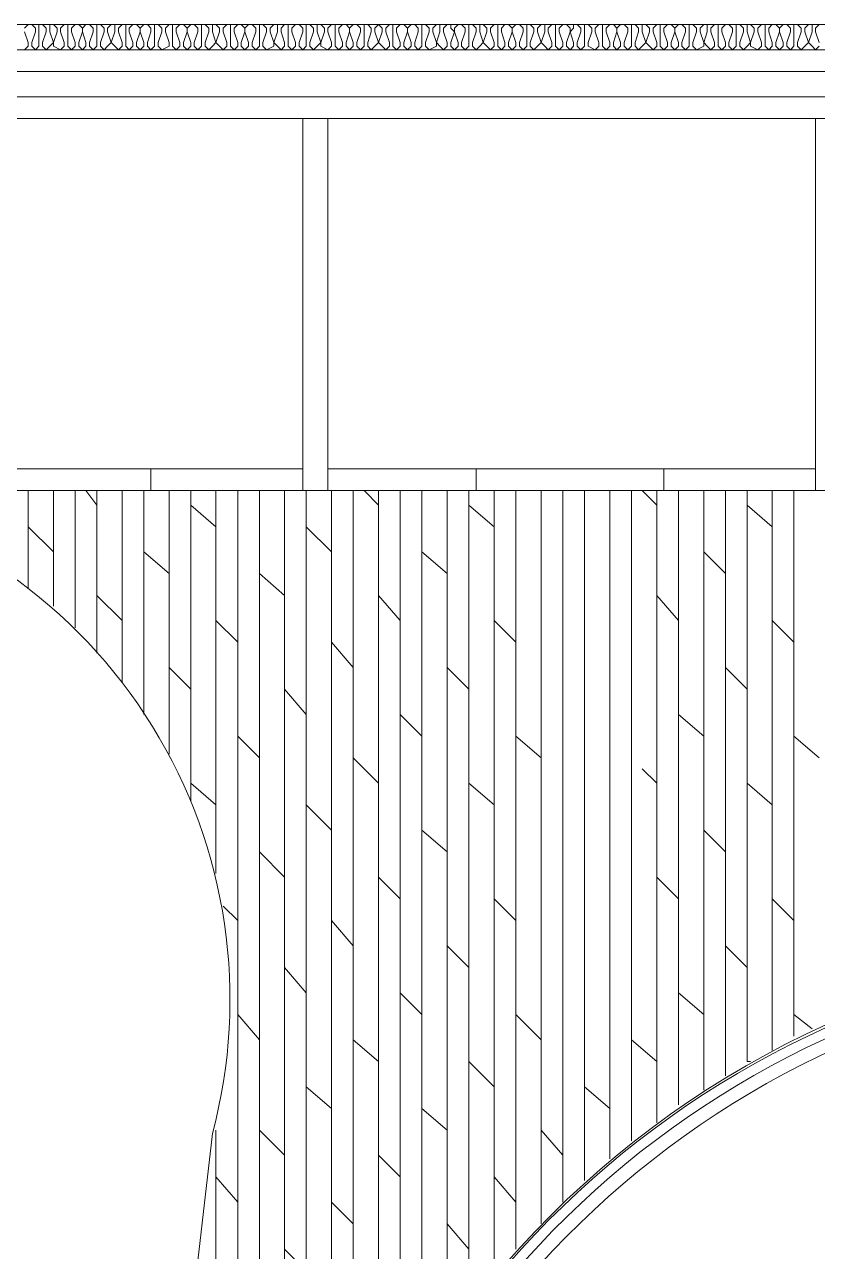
# Model space of a CAD drawing. Header units: millimetres. Extents: x -4020 to 126975, y -1911 to 106713.
# Drawn here: x 66341 to 69754, y 82656 to 87935 of the extents above; entities that cross this region are included whole.
import ezdxf

# ---------------------------------------------------------------- set-up
doc = ezdxf.new("R2010")
doc.units = ezdxf.units.MM
doc.layers.add('PDF_형상', color=7, linetype='Continuous')

msp = doc.modelspace()

# ---------------------------------------------------------------- linework, layer by layer
at = {"layer": 'PDF_형상', "lineweight": 5}
for points in [[(62237.7, 86535.8), (62237.7, 87934.8), (72295.1, 87934.8), (72295.1, 87623.9), (73538.7, 87623.9), (73538.7, 87934.8), (81140, 87934.8), (81140, 86597.9)], [(69761.3, 87841.5), (69745.7, 87826), (69730.2, 87841.5), (69714.7, 87857.1), (69730.2, 87903.7), (69730.2, 87919.2), (69730.2, 87934.8), (69714.7, 87934.8), (69699.1, 87919.2), (69699.1, 87903.7), (69714.7, 87857.1), (69699.1, 87841.5), (69683.6, 87826), (69668, 87841.5), (69668, 87857.1), (69683.6, 87903.7), (69683.6, 87919.2), (69668, 87934.8), (69652.5, 87934.8), (69652.5, 87919.2), (69652.5, 87903.7), (69652.5, 87857.1), (69652.5, 87841.5), (69636.9, 87826), (69621.4, 87841.5), (69621.4, 87857.1), (69636.9, 87903.7), (69636.9, 87919.2), (69621.4, 87934.8), (69605.8, 87934.8), (69590.3, 87919.2), (69590.3, 87903.7), (69590.3, 87919.2), (69574.8, 87934.8), (69559.2, 87934.8), (69543.7, 87919.2), (69543.7, 87903.7), (69559.2, 87857.1), (69559.2, 87841.5), (69543.7, 87826), (69528.1, 87841.5), (69528.1, 87857.1), (69528.1, 87903.7), (69528.1, 87919.2), (69528.1, 87934.8), (69512.6, 87934.8), (69497, 87919.2), (69497, 87903.7), (69512.6, 87857.1), (69512.6, 87841.5), (69497, 87826), (69465.9, 87841.5), (69465.9, 87857.1), (69481.5, 87903.7), (69481.5, 87919.2), (69465.9, 87934.8), (69450.4, 87934.8), (69450.4, 87919.2), (69450.4, 87903.7), (69465.9, 87857.1), (69450.4, 87841.5), (69434.9, 87826), (69419.3, 87841.5), (69419.3, 87857.1), (69434.9, 87903.7), (69434.9, 87919.2), (69419.3, 87934.8), (69403.8, 87934.8), (69403.8, 87919.2), (69403.8, 87903.7), (69403.8, 87857.1), (69403.8, 87841.5), (69388.2, 87826), (69372.7, 87841.5), (69372.7, 87857.1), (69388.2, 87903.7), (69388.2, 87919.2), (69372.7, 87934.8), (69357.1, 87934.8), (69341.6, 87919.2), (69341.6, 87903.7), (69357.1, 87857.1), (69357.1, 87841.5), (69341.6, 87826), (69326, 87841.5), (69326, 87857.1), (69326, 87903.7), (69326, 87919.2), (69326, 87934.8), (69310.5, 87934.8), (69295, 87919.2), (69295, 87903.7), (69310.5, 87857.1), (69310.5, 87841.5), (69295, 87826), (69279.4, 87841.5), (69263.9, 87857.1), (69279.4, 87903.7), (69279.4, 87919.2), (69279.4, 87934.8), (69263.9, 87934.8), (69248.3, 87919.2), (69248.3, 87903.7), (69263.9, 87857.1), (69263.9, 87841.5), (69232.8, 87826), (69217.2, 87841.5), (69217.2, 87857.1), (69232.8, 87903.7), (69232.8, 87919.2), (69217.2, 87934.8), (69201.7, 87934.8), (69201.7, 87919.2), (69201.7, 87903.7), (69201.7, 87857.1), (69201.7, 87841.5), (69186.1, 87826), (69170.6, 87841.5), (69170.6, 87857.1), (69186.1, 87903.7), (69186.1, 87919.2), (69170.6, 87934.8), (69155, 87934.8), (69139.5, 87919.2), (69139.5, 87903.7), (69139.5, 87919.2), (69124, 87934.8), (69108.4, 87934.8), (69092.9, 87919.2), (69092.9, 87903.7), (69108.4, 87857.1), (69108.4, 87841.5), (69092.9, 87826), (69077.3, 87841.5), (69077.3, 87857.1), (69077.3, 87903.7), (69077.3, 87919.2), (69077.3, 87934.8), (69061.8, 87934.8), (69046.2, 87919.2), (69046.2, 87903.7), (69061.8, 87857.1), (69061.8, 87841.5), (69046.2, 87826), (69030.7, 87841.5), (69015.2, 87857.1), (69030.7, 87903.7), (69030.7, 87919.2), (69015.2, 87934.8), (68999.6, 87934.8), (68999.6, 87919.2), (68999.6, 87903.7), (69015.2, 87857.1), (68999.6, 87841.5), (68984.1, 87826), (68968.5, 87841.5), (68968.5, 87857.1), (68984.1, 87903.7), (68984.1, 87919.2), (68968.5, 87934.8), (68953, 87934.8), (68953, 87919.2), (68953, 87903.7), (68953, 87857.1), (68953, 87841.5), (68937.4, 87826), (68921.9, 87841.5), (68921.9, 87857.1), (68937.4, 87903.7), (68937.4, 87919.2), (68921.9, 87934.8), (68906.3, 87934.8), (68890.8, 87919.2), (68890.8, 87903.7), (68890.8, 87919.2), (68875.2, 87934.8), (68859.7, 87934.8), (68844.2, 87919.2), (68844.2, 87903.7), (68859.7, 87857.1), (68859.7, 87841.5), (68844.2, 87826), (68828.6, 87841.5), (68828.6, 87857.1), (68828.6, 87903.7), (68828.6, 87919.2), (68828.6, 87934.8), (68813.1, 87934.8), (68797.5, 87919.2), (68797.5, 87903.7), (68813.1, 87857.1), (68813.1, 87841.5), (68797.5, 87826), (68766.4, 87841.5), (68766.4, 87857.1), (68782, 87903.7), (68782, 87919.2), (68766.4, 87934.8), (68750.9, 87934.8), (68750.9, 87919.2), (68750.9, 87903.7), (68750.9, 87857.1), (68750.9, 87841.5), (68735.3, 87826), (68719.8, 87841.5), (68719.8, 87857.1), (68735.3, 87903.7), (68735.3, 87919.2), (68719.8, 87934.8), (68704.3, 87934.8), (68704.3, 87919.2), (68688.7, 87903.7), (68688.7, 87919.2), (68673.2, 87934.8), (68657.6, 87934.8), (68642.1, 87919.2), (68642.1, 87903.7), (68657.6, 87857.1), (68657.6, 87841.5), (68642.1, 87826), (68626.5, 87841.5), (68626.5, 87857.1), (68626.5, 87903.7), (68626.5, 87919.2), (68626.5, 87934.8), (68611, 87934.8), (68595.4, 87919.2), (68595.4, 87903.7), (68611, 87857.1), (68611, 87841.5), (68595.4, 87826), (68579.9, 87841.5), (68564.4, 87857.1), (68579.9, 87903.7), (68579.9, 87919.2), (68579.9, 87934.8), (68564.4, 87934.8), (68548.8, 87919.2), (68548.8, 87903.7), (68564.4, 87857.1), (68548.8, 87841.5), (68533.3, 87826), (68517.7, 87841.5), (68517.7, 87857.1), (68533.3, 87903.7), (68533.3, 87919.2), (68517.7, 87934.8), (68502.2, 87934.8), (68502.2, 87919.2), (68502.2, 87903.7), (68502.2, 87857.1), (68502.2, 87841.5), (68486.6, 87826), (68471.1, 87841.5), (68471.1, 87857.1), (68486.6, 87903.7), (68486.6, 87919.2), (68471.1, 87934.8), (68455.5, 87934.8), (68440, 87919.2), (68440, 87903.7), (68440, 87919.2), (68424.4, 87934.8), (68408.9, 87934.8), (68393.4, 87919.2), (68393.4, 87903.7), (68408.9, 87857.1), (68408.9, 87841.5), (68393.4, 87826), (68377.8, 87841.5), (68377.8, 87857.1), (68377.8, 87903.7), (68377.8, 87919.2), (68377.8, 87934.8), (68362.3, 87934.8), (68346.7, 87919.2), (68346.7, 87903.7), (68362.3, 87857.1), (68362.3, 87841.5), (68346.7, 87826), (68331.2, 87841.5), (68315.6, 87857.1), (68331.2, 87903.7), (68331.2, 87919.2), (68315.6, 87934.8), (68300.1, 87934.8), (68300.1, 87919.2), (68300.1, 87903.7), (68315.6, 87857.1), (68300.1, 87841.5), (68284.6, 87826), (68269, 87841.5), (68269, 87857.1), (68284.6, 87903.7), (68284.6, 87919.2), (68269, 87934.8), (68253.5, 87934.8), (68253.5, 87919.2), (68253.5, 87903.7), (68253.5, 87857.1), (68253.5, 87841.5), (68237.9, 87826), (68222.4, 87841.5), (68222.4, 87857.1), (68237.9, 87903.7), (68237.9, 87919.2), (68222.4, 87934.8), (68206.8, 87934.8), (68191.3, 87919.2), (68191.3, 87903.7), (68175.7, 87919.2), (68175.7, 87934.8), (68160.2, 87934.8), (68144.6, 87919.2), (68144.6, 87903.7), (68160.2, 87857.1), (68160.2, 87841.5), (68144.6, 87826), (68129.1, 87841.5), (68113.6, 87857.1), (68129.1, 87903.7), (68129.1, 87919.2), (68129.1, 87934.8), (68113.6, 87934.8), (68098, 87919.2), (68098, 87903.7), (68113.6, 87857.1), (68113.6, 87841.5), (68082.5, 87826), (68066.9, 87841.5), (68066.9, 87857.1), (68082.5, 87903.7), (68082.5, 87919.2), (68066.9, 87934.8), (68051.4, 87934.8), (68051.4, 87919.2), (68051.4, 87903.7), (68051.4, 87857.1), (68051.4, 87841.5), (68035.8, 87826), (68020.3, 87841.5), (68020.3, 87857.1), (68035.8, 87903.7), (68035.8, 87919.2), (68020.3, 87934.8), (68004.7, 87934.8), (67989.2, 87919.2), (67989.2, 87903.7), (67989.2, 87919.2), (67973.7, 87934.8), (67958.1, 87934.8), (67942.6, 87919.2), (67942.6, 87903.7), (67958.1, 87857.1), (67958.1, 87841.5), (67942.6, 87826), (67927, 87841.5), (67927, 87857.1), (67927, 87903.7), (67927, 87919.2), (67927, 87934.8), (67911.5, 87934.8), (67895.9, 87919.2), (67895.9, 87903.7), (67911.5, 87857.1), (67911.5, 87841.5), (67895.9, 87826), (67880.4, 87841.5), (67864.8, 87857.1), (67880.4, 87903.7), (67880.4, 87919.2), (67864.8, 87934.8), (67849.3, 87919.2), (67849.3, 87903.7), (67864.8, 87857.1), (67849.3, 87841.5), (67833.7, 87826), (67818.2, 87841.5), (67818.2, 87857.1), (67833.7, 87903.7), (67833.7, 87919.2), (67818.2, 87934.8), (67802.7, 87934.8), (67802.7, 87919.2), (67802.7, 87903.7), (67802.7, 87857.1), (67802.7, 87841.5), (67787.1, 87826), (67771.6, 87841.5), (67771.6, 87857.1), (67787.1, 87903.7), (67787.1, 87919.2), (67771.6, 87934.8), (67756, 87934.8), (67740.5, 87919.2), (67740.5, 87903.7), (67740.5, 87919.2), (67724.9, 87934.8), (67709.4, 87934.8), (67693.9, 87919.2), (67693.9, 87903.7), (67709.4, 87857.1), (67709.4, 87841.5), (67693.9, 87826), (67678.3, 87841.5), (67678.3, 87857.1), (67678.3, 87903.7), (67678.3, 87919.2), (67678.3, 87934.8), (67662.8, 87934.8), (67647.2, 87919.2), (67647.2, 87903.7), (67662.8, 87857.1), (67662.8, 87841.5), (67647.2, 87826), (67616.1, 87841.5), (67616.1, 87857.1), (67631.7, 87903.7), (67631.7, 87919.2), (67616.1, 87934.8), (67600.6, 87934.8), (67600.6, 87919.2), (67600.6, 87903.7), (67616.1, 87857.1), (67600.6, 87841.5), (67585, 87826), (67569.5, 87841.5), (67569.5, 87857.1), (67585, 87903.7), (67585, 87919.2), (67569.5, 87934.8), (67553.9, 87934.8), (67553.9, 87919.2), (67553.9, 87903.7), (67553.9, 87857.1), (67553.9, 87841.5), (67538.4, 87826), (67522.9, 87841.5), (67522.9, 87857.1), (67538.4, 87903.7), (67538.4, 87919.2), (67522.9, 87934.8), (67507.3, 87934.8), (67491.8, 87919.2), (67491.8, 87903.7), (67507.3, 87857.1), (67507.3, 87841.5), (67491.8, 87826), (67476.2, 87841.5), (67476.2, 87857.1), (67476.2, 87903.7), (67476.2, 87919.2), (67476.2, 87934.8), (67460.7, 87934.8), (67445.1, 87919.2), (67445.1, 87903.7), (67460.7, 87857.1), (67460.7, 87841.5), (67445.1, 87826), (67429.6, 87841.5), (67414, 87857.1), (67429.6, 87903.7), (67429.6, 87919.2), (67429.6, 87934.8), (67414, 87934.8), (67398.5, 87919.2), (67398.5, 87903.7), (67414, 87857.1), (67414, 87841.5), (67383, 87826), (67367.4, 87841.5), (67367.4, 87857.1), (67383, 87903.7), (67383, 87919.2), (67367.4, 87934.8), (67351.9, 87934.8), (67351.9, 87919.2), (67351.9, 87903.7), (67351.9, 87857.1), (67351.9, 87841.5), (67336.3, 87826), (67320.8, 87841.5), (67320.8, 87857.1), (67336.3, 87903.7), (67336.3, 87919.2), (67320.8, 87934.8), (67305.2, 87934.8), (67289.7, 87919.2), (67289.7, 87903.7), (67289.7, 87919.2), (67274.1, 87934.8), (67258.6, 87934.8), (67243.1, 87919.2), (67243.1, 87903.7), (67258.6, 87857.1), (67258.6, 87841.5), (67243.1, 87826), (67227.5, 87841.5), (67227.5, 87857.1), (67227.5, 87903.7), (67227.5, 87919.2), (67227.5, 87934.8), (67212, 87934.8), (67196.4, 87919.2), (67196.4, 87903.7), (67212, 87857.1), (67212, 87841.5), (67196.4, 87826), (67180.9, 87841.5), (67165.3, 87857.1), (67180.9, 87903.7), (67180.9, 87919.2), (67165.3, 87934.8), (67149.8, 87934.8), (67149.8, 87919.2), (67149.8, 87903.7), (67165.3, 87857.1), (67149.8, 87841.5), (67134.2, 87826), (67118.7, 87841.5), (67118.7, 87857.1), (67134.2, 87903.7), (67134.2, 87919.2), (67118.7, 87934.8), (67103.2, 87934.8), (67103.2, 87919.2), (67103.2, 87903.7), (67103.2, 87857.1), (67103.2, 87841.5), (67087.6, 87826), (67072.1, 87841.5), (67072.1, 87857.1), (67087.6, 87903.7), (67087.6, 87919.2), (67072.1, 87934.8), (67056.5, 87934.8), (67041, 87919.2), (67041, 87903.7), (67041, 87919.2), (67025.4, 87934.8), (67009.9, 87934.8), (66994.3, 87919.2), (66994.3, 87903.7), (67009.9, 87857.1), (67009.9, 87841.5), (66994.3, 87826), (66978.8, 87841.5), (66978.8, 87857.1), (66978.8, 87903.7), (66978.8, 87919.2), (66978.8, 87934.8), (66963.3, 87934.8), (66947.7, 87919.2), (66947.7, 87903.7), (66963.3, 87857.1), (66963.3, 87841.5), (66932.2, 87826), (66916.6, 87841.5), (66916.6, 87857.1), (66932.2, 87903.7), (66932.2, 87919.2), (66916.6, 87934.8), (66901.1, 87934.8), (66901.1, 87919.2), (66901.1, 87903.7), (66901.1, 87857.1), (66901.1, 87841.5), (66885.5, 87826), (66870, 87841.5), (66870, 87857.1), (66885.5, 87903.7), (66885.5, 87919.2), (66870, 87934.8), (66854.4, 87934.8), (66838.9, 87919.2), (66838.9, 87903.7), (66838.9, 87919.2), (66823.3, 87934.8), (66807.8, 87934.8), (66792.3, 87919.2), (66792.3, 87903.7), (66807.8, 87857.1), (66807.8, 87841.5), (66792.3, 87826), (66776.7, 87841.5), (66776.7, 87857.1), (66776.7, 87903.7), (66776.7, 87919.2), (66776.7, 87934.8), (66761.2, 87934.8), (66745.6, 87919.2), (66745.6, 87903.7), (66761.2, 87857.1), (66761.2, 87841.5), (66745.6, 87826), (66730.1, 87841.5), (66714.5, 87857.1), (66730.1, 87903.7), (66730.1, 87919.2), (66730.1, 87934.8), (66714.5, 87934.8), (66699, 87919.2), (66699, 87903.7), (66714.5, 87857.1), (66699, 87841.5), (66683.5, 87826), (66667.9, 87841.5), (66667.9, 87857.1), (66683.5, 87903.7), (66683.5, 87919.2), (66667.9, 87934.8), (66652.4, 87934.8), (66652.4, 87919.2), (66652.4, 87903.7), (66652.4, 87857.1), (66652.4, 87841.5), (66636.8, 87826), (66621.3, 87841.5), (66621.3, 87857.1), (66636.8, 87903.7), (66636.8, 87919.2), (66621.3, 87934.8), (66605.7, 87934.8), (66590.2, 87919.2), (66590.2, 87903.7), (66590.2, 87919.2), (66574.6, 87934.8), (66559.1, 87934.8), (66543.5, 87919.2), (66543.5, 87903.7), (66559.1, 87857.1), (66559.1, 87841.5), (66543.5, 87826), (66528, 87841.5), (66528, 87857.1), (66528, 87903.7), (66528, 87919.2), (66528, 87934.8), (66512.5, 87934.8), (66496.9, 87919.2), (66496.9, 87903.7), (66512.5, 87857.1), (66512.5, 87841.5), (66496.9, 87826), (66465.8, 87841.5), (66465.8, 87857.1), (66481.4, 87903.7), (66481.4, 87919.2), (66465.8, 87934.8), (66450.3, 87934.8), (66450.3, 87919.2), (66450.3, 87903.7), (66465.8, 87857.1), (66450.3, 87841.5), (66434.7, 87826), (66419.2, 87841.5), (66419.2, 87857.1), (66434.7, 87903.7), (66434.7, 87919.2), (66419.2, 87934.8), (66403.6, 87934.8), (66403.6, 87919.2), (66403.6, 87903.7), (66403.6, 87857.1), (66403.6, 87841.5), (66388.1, 87826), (66372.6, 87841.5), (66372.6, 87857.1), (66388.1, 87903.7), (66388.1, 87919.2), (66372.6, 87934.8), (66357, 87934.8), (66341.5, 87919.2)], [(66341.5, 87903.7), (66357, 87857.1), (66357, 87841.5), (66341.5, 87826)], [(69761.3, 87934.8), (69745.7, 87919.2), (69745.7, 87903.7), (69761.3, 87857.1)], [(62937.2, 87826), (72295.1, 87826)], [(68393.4, 49772.6), (68393.4, 51171.6), (62439.8, 51171.6), (62439.8, 56270.3), (68393.4, 56270.3), (68393.4, 57669.3), (62439.8, 57669.3), (62439.8, 64975.3), (62439.8, 68721.6), (62439.8, 79975.9), (62439.8, 87732.7), (71719.9, 87732.7), (74082.7, 87732.7), (80937.9, 87732.7), (80937.9, 79975.9), (80937.9, 64757.7), (74082.7, 64757.7), (74082.7, 62550.3), (73989.4, 61990.7), (73756.3, 61648.7), (73554.2, 61431.1), (73041.2, 61135.8), (72621.5, 61058), (72621.5, 46244)], [(62937.2, 87623.9), (71082.6, 87623.9)], [(62937.2, 87530.6), (71082.6, 87530.6)], [(67538.4, 87530.6), (67538.4, 85929.5)], [(67647.2, 87530.6), (67647.2, 85929.5)], [(69745.7, 87530.6), (69745.7, 85929.5)], [(66885.5, 86022.8), (66092.7, 86022.8)], [(67647.2, 86022.8), (68284.6, 86022.8), (68284.6, 85929.5), (66885.5, 85929.5), (66885.5, 86022.8), (67538.4, 86022.8)], [(69092.9, 86022.8), (68284.6, 86022.8)], [(76134.6, 86022.8), (76787.5, 86022.8), (76787.5, 85929.5), (69092.9, 85929.5), (69092.9, 86022.8), (69745.7, 86022.8)], [(66885.5, 85929.5), (66092.7, 85929.5)], [(66357, 85929.5), (66357, 85509.8)], [(66465.8, 85929.5), (66465.8, 85432.1)], [(66559.1, 85929.5), (66559.1, 85338.8)], [(66605.7, 85929.5), (66652.4, 85867.3)], [(66652.4, 85929.5), (66652.4, 85230)], [(66761.2, 85929.5), (66761.2, 85105.6)], [(66854.4, 85929.5), (66854.4, 84965.7)], [(66963.3, 85929.5), (66963.3, 84794.8)], [(67056.5, 85929.5), (67056.5, 84592.7)], [(67165.3, 85929.5), (67165.3, 84281.8)], [(67258.6, 85929.5), (67258.6, 79043.2)], [(67351.9, 85929.5), (67351.9, 78623.5)], [(67460.7, 85929.5), (67460.7, 80442.2)], [(67553.9, 85929.5), (67553.9, 80986.3)], [(67662.8, 85929.5), (67662.8, 81312.7)], [(67756, 85929.5), (67756, 81561.5)], [(67802.7, 85929.5), (67864.8, 85867.3)], [(67864.8, 85929.5), (67864.8, 81779.1)], [(67958.1, 85929.5), (67958.1, 81965.6)], [(68051.4, 85929.5), (68051.4, 82136.6)], [(68160.2, 85929.5), (68160.2, 82292.1)], [(68253.5, 85929.5), (68253.5, 82416.4)], [(69092.9, 85929.5), (68284.6, 85929.5)], [(68362.3, 85929.5), (68362.3, 82540.8)], [(68455.5, 85929.5), (68455.5, 82665.1)], [(68564.4, 85929.5), (68564.4, 82773.9)], [(68657.6, 85929.5), (68657.6, 82867.2)], [(68750.9, 85929.5), (68750.9, 82960.5)], [(68859.7, 85929.5), (68859.7, 83053.7)], [(68953, 85929.5), (68953, 83131.5)], [(68999.6, 85929.5), (69061.8, 85867.3)], [(69061.8, 85929.5), (69061.8, 83209.2)], [(69155, 85929.5), (69155, 83286.9)], [(69263.9, 85929.5), (69263.9, 83349.1)], [(69357.1, 85929.5), (69357.1, 83411.3)], [(69450.4, 85929.5), (69450.4, 83473.5), (69465.9, 83473.5)], [(69559.2, 85929.5), (69559.2, 83520.1)], [(69652.5, 85929.5), (69652.5, 83582.3)], [(67056.5, 85867.3), (67165.3, 85774.1)], [(68253.5, 85867.3), (68362.3, 85774.1)], [(69450.4, 85867.3), (69559.2, 85774.1)], [(66357, 85774.1), (66465.8, 85665.3)], [(67553.9, 85774.1), (67662.8, 85665.3)], [(66854.4, 85665.3), (66963.3, 85572)], [(68051.4, 85665.3), (68160.2, 85572)], [(68859.7, 85680.8), (68859.7, 85665.3)], [(69263.9, 85665.3), (69357.1, 85572)], [(67351.9, 85572), (67460.7, 85478.7)], [(66652.4, 85478.7), (66761.2, 85369.9)], [(67864.8, 85478.7), (67958.1, 85369.9)], [(69061.8, 85478.7), (69155, 85369.9)], [(67165.3, 85369.9), (67258.6, 85276.6)], [(68362.3, 85369.9), (68455.5, 85276.6)], [(69559.2, 85369.9), (69652.5, 85276.6)], [(67662.8, 85276.6), (67756, 85167.8)], [(66963.3, 85167.8), (67056.5, 85074.6)], [(68160.2, 85167.8), (68253.5, 85074.6)], [(69357.1, 85167.8), (69450.4, 85074.6)], [(67460.7, 85074.6), (67553.9, 84965.7)], [(67958.1, 84965.7), (68051.4, 84872.5)], [(69155, 84965.7), (69263.9, 84872.5)], [(67258.6, 84872.5), (67351.9, 84779.2)], [(68455.5, 84872.5), (68564.4, 84779.2)], [(69652.5, 84872.5), (69761.3, 84779.2)], [(67756, 84779.2), (67864.8, 84670.4)], [(68999.6, 84732.6), (69061.8, 84670.4)], [(67056.5, 84670.4), (67165.3, 84577.1)], [(68253.5, 84670.4), (68362.3, 84577.1)], [(69450.4, 84670.4), (69559.2, 84577.1)], [(67553.9, 84577.1), (67662.8, 84468.3)], [(68051.4, 84468.3), (68160.2, 84375)], [(69263.9, 84468.3), (69357.1, 84375)], [(67351.9, 84375), (67460.7, 84266.2)], [(67864.8, 84266.2), (67958.1, 84173)], [(69061.8, 84266.2), (69155, 84173)], [(68362.3, 84173), (68455.5, 84079.7)], [(69559.2, 84173), (69652.5, 84079.7)], [(67196.4, 84141.9), (67258.6, 84079.7)], [(67662.8, 84079.7), (67756, 83970.9)], [(68160.2, 83970.9), (68253.5, 83877.6)], [(69357.1, 83970.9), (69450.4, 83877.6)], [(67460.7, 83877.6), (67553.9, 83768.8)], [(68750.9, 83784.4), (68750.9, 83768.8)], [(67958.1, 83768.8), (68051.4, 83675.5)], [(69155, 83768.8), (69263.9, 83675.5)], [(67258.6, 83675.5), (67351.9, 83566.7)], [(68455.5, 83675.5), (68564.4, 83566.7)], [(69652.5, 83675.5), (69730.2, 83613.4)], [(67756, 83566.7), (67864.8, 83473.5)], [(68953, 83566.7), (69061.8, 83473.5)], [(68253.5, 83473.5), (68362.3, 83364.6)], [(67553.9, 83364.6), (67662.8, 83271.4)], [(68750.9, 83364.6), (68859.7, 83271.4)], [(68051.4, 83271.4), (68160.2, 83178.1)], [(67165.3, 83178.1), (67165.3, 79556.2)], [(67351.9, 83178.1), (67460.7, 83069.3)], [(68564.4, 83178.1), (68657.6, 83069.3)], [(67864.8, 83069.3), (67958.1, 82976)], [(67165.3, 82976), (67258.6, 82867.2)], [(68362.3, 82976), (68455.5, 82867.2)], [(67662.8, 82867.2), (67756, 82773.9)], [(68160.2, 82773.9), (68253.5, 82665.1)], [(67460.7, 82665.1), (67553.9, 82571.9)]]:
    msp.add_lwpolyline(points, dxfattribs=at)
for points in [[(66590.2, 87903.7), (66574.6, 87857.1), (66574.6, 87841.5), (66590.2, 87826), (66605.7, 87841.5), (66605.7, 87857.1)], [(66838.9, 87903.7), (66823.3, 87857.1), (66823.3, 87841.5), (66838.9, 87826), (66854.4, 87841.5), (66854.4, 87857.1)], [(67041, 87903.7), (67025.4, 87857.1), (67025.4, 87841.5), (67041, 87826), (67056.5, 87841.5), (67056.5, 87857.1)], [(67289.7, 87903.7), (67274.1, 87857.1), (67274.1, 87841.5), (67289.7, 87826), (67305.2, 87841.5), (67305.2, 87857.1)], [(67740.5, 87903.7), (67724.9, 87857.1), (67724.9, 87841.5), (67740.5, 87826), (67756, 87841.5), (67756, 87857.1)], [(67989.2, 87903.7), (67973.7, 87857.1), (67973.7, 87841.5), (67989.2, 87826), (68004.7, 87841.5), (68004.7, 87857.1)], [(68191.3, 87903.7), (68175.7, 87857.1), (68175.7, 87841.5), (68191.3, 87826), (68206.8, 87841.5), (68206.8, 87857.1)], [(68440, 87903.7), (68424.4, 87857.1), (68424.4, 87841.5), (68440, 87826), (68455.5, 87841.5), (68455.5, 87857.1)], [(68688.7, 87903.7), (68673.2, 87857.1), (68673.2, 87841.5), (68688.7, 87826), (68704.3, 87841.5), (68704.3, 87857.1)], [(68890.8, 87903.7), (68875.2, 87857.1), (68875.2, 87841.5), (68890.8, 87826), (68906.3, 87841.5), (68906.3, 87857.1)], [(69139.5, 87903.7), (69124, 87857.1), (69124, 87841.5), (69139.5, 87826), (69155, 87841.5), (69155, 87857.1)], [(69590.3, 87903.7), (69574.8, 87857.1), (69574.8, 87841.5), (69590.3, 87826), (69605.8, 87841.5), (69605.8, 87857.1)], [(80937.9, 87732.7), (80642.6, 87732.7), (76088, 87732.7), (69792.4, 87732.7), (63092.6, 87732.7), (62439.8, 87732.7), (62439.8, 83660), (65424.3, 83660), (65424.3, 81530.4), (65424.3, 79400.7), (65424.3, 77271.1), (65424.3, 75141.5), (65424.3, 73011.9), (65424.3, 70882.3), (65424.3, 68721.6), (70289.8, 68721.6), (70289.8, 66156.7), (68004.7, 66156.7), (68004.7, 64975.3), (70196.5, 64975.3), (70196.5, 64757.7), (74082.7, 64757.7), (80937.9, 64757.7), (80937.9, 79975.9)]]:
    msp.add_lwpolyline(points, close=True, dxfattribs=at)
msp.add_lwpolyline([(65439.9, 85929.5, -0.431498), (67149.8, 83162.6), (67056.5, 82354.2), (67009.9, 81530.4), (67025.4, 80722), (67103.2, 79913.7), (67243.1, 79105.4), (67445.1, 78312.6, 0.438081), (73554.2, 76136.4, -0.548105), (76616.5, 73742.5), (76616.5, 72872), (77595.8, 72872), (80440.5, 72872), (80440.5, 72778.7), (77595.8, 72778.7)], format="xyb", dxfattribs=at)
msp.add_lwpolyline([(70725.1, 83908.7), (70740.6, 83815.4, 0.831774), (70740.6, 76136.4), (70725.1, 76043.1, -0.835723)], format="xyb", close=True, dxfattribs=at)
msp.add_circle((71441.7, 79976.6), 4009, dxfattribs=at)
msp.add_arc((71442.5, 79975.9), 3957.6, 100.9024, -100.9024, dxfattribs=at)

doc.saveas('drawing.dxf')
